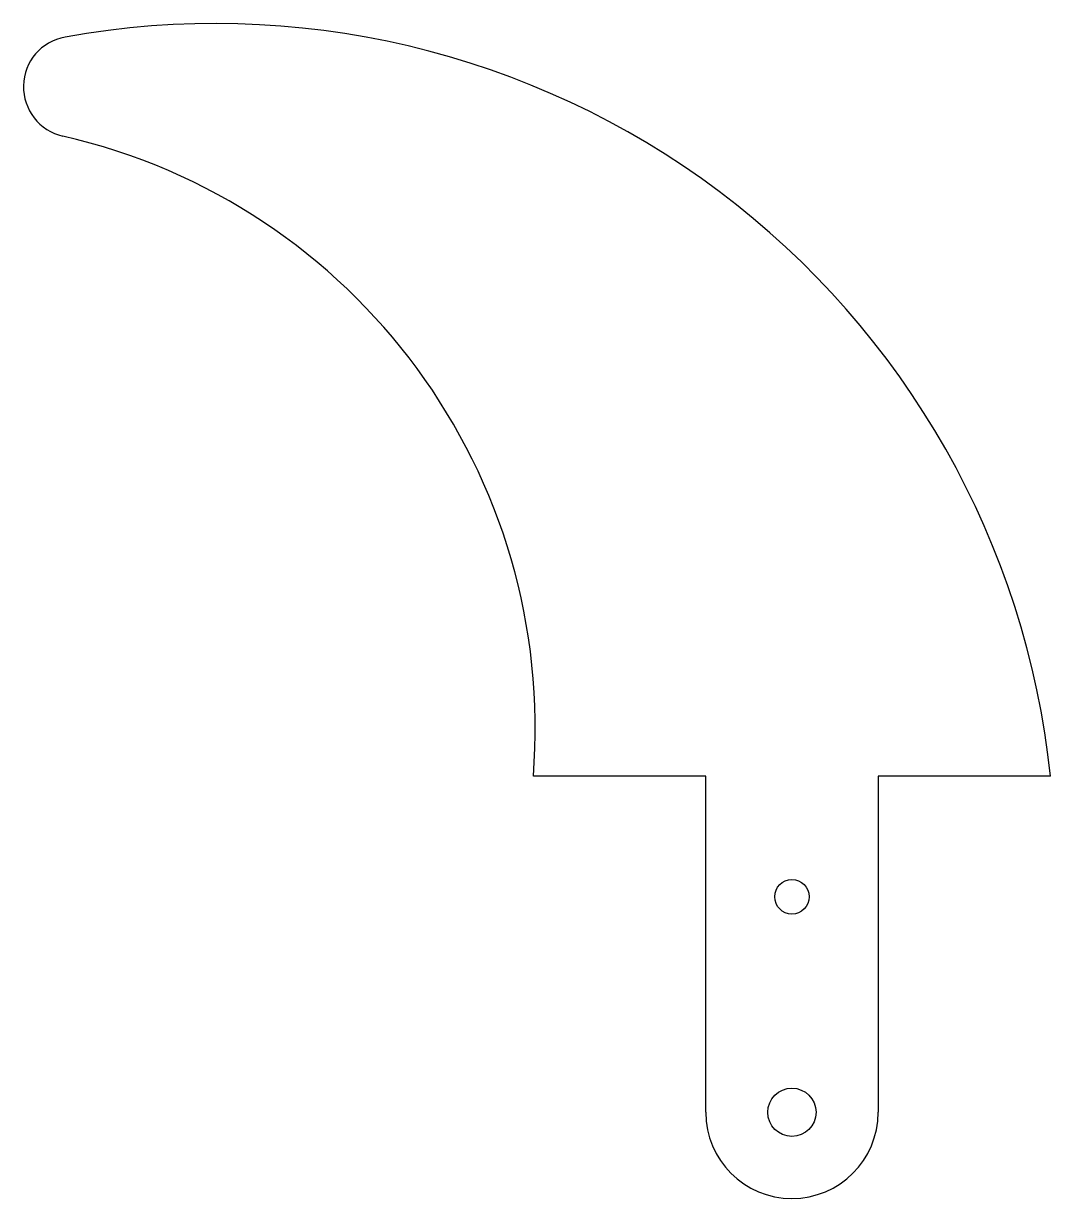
# Model space of a CAD drawing. Header units: millimetres. Extents: x 0.6 to 60.2, y -20.8 to 47.4.
import ezdxf

# ---------------------------------------------------------------- set-up
doc = ezdxf.new("R2010")
doc.units = ezdxf.units.MM
doc.layers.get('0').update_dxf_attribs({"true_color": 0xffffff})

msp = doc.modelspace()

# ---------------------------------------------------------------- linework, layer by layer
at = {"color": 7, "linetype": 'Continuous', "lineweight": 25, "true_color": 0xffffff}
for p, q in [((40.206, 3.738), (30.206, 3.738)), ((40.206, -15.762), (40.206, 3.738)), ((60.206, 3.738), (50.206, 3.738)), ((50.206, 3.738), (50.206, -15.762))]:
    msp.add_line(p, q, dxfattribs=at)
for centre, radius in [((45.206, -3.262), 1), ((45.206, -15.762), 1.4)]:
    msp.add_circle(centre, radius, dxfattribs=at)
for centre, radius, start, end in [((11.748, -1.335), 48.723, 5.9764, 100.2952), ((3.565, 43.715), 2.936, 100.2952, 257.14108), ((-4.932, 6.491), 35.246, 355.52056, 77.14108), ((45.206, -15.762), 5, 180, 0)]:
    msp.add_arc(centre, radius, start, end, dxfattribs=at)

doc.saveas('drawing.dxf')
